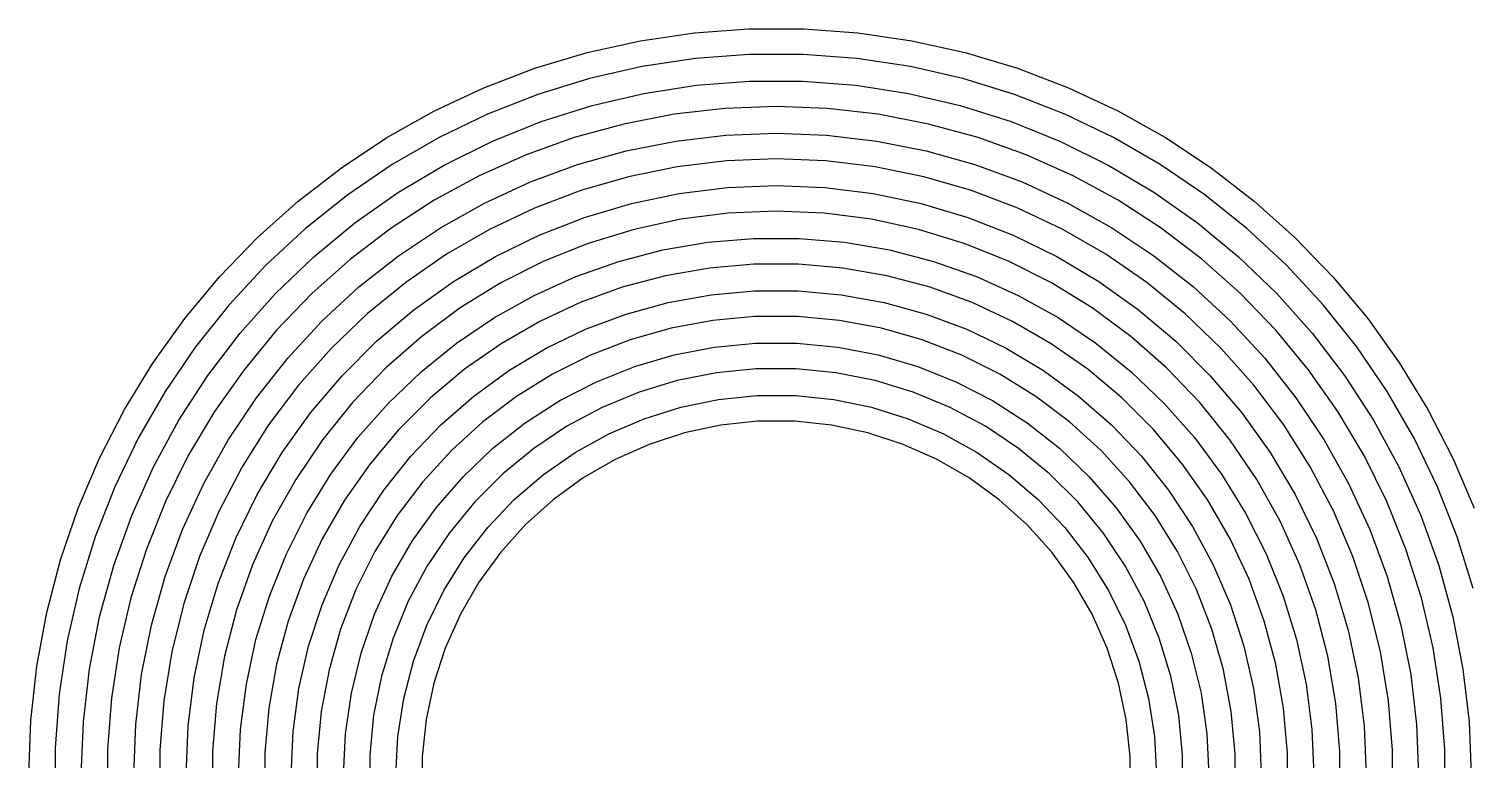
# Model space of a CAD drawing. Extents: x 25 to 275, y -107 to -24.
# Drawn here: x 208.12 to 221.89, y -34.85 to -27.88 of the extents above; entities that cross this region are included whole.
import ezdxf

# ---------------------------------------------------------------- set-up
doc = ezdxf.new("R2010")
doc.units = 0
doc.layers.add('BLACK', color=7, linetype='CONTINUOUS')

msp = doc.modelspace()

# ---------------------------------------------------------------- linework, layer by layer
at = {"layer": 'BLACK', "linetype": 'CONTINUOUS'}
for p, q in [((213.955837, -27.99352), (214.47073, -27.917743)), ((214.47073, -27.917743), (214.989781, -27.879753)), ((214.989781, -27.879753), (215.510219, -27.879753)), ((215.510219, -27.879753), (216.02927, -27.917743)), ((216.02927, -27.917743), (216.544163, -27.99352)), ((213.44785, -28.106679), (213.955837, -27.99352)), ((216.544163, -27.99352), (217.05215, -28.106679)), ((212.949477, -28.256617), (213.44785, -28.106679)), ((214.479706, -28.163448), (213.970963, -28.240128)), ((214.992756, -28.125), (214.479706, -28.163448)), ((215.507244, -28.125), (214.992756, -28.125)), ((216.020294, -28.163448), (215.507244, -28.125)), ((216.529037, -28.240128), (216.020294, -28.163448)), ((217.05215, -28.106679), (217.550523, -28.256617)), ((212.463379, -28.442533), (212.949477, -28.256617)), ((213.970963, -28.240128), (213.469374, -28.354613)), ((217.030626, -28.354613), (216.529037, -28.240128)), ((217.550523, -28.256617), (218.036621, -28.442533)), ((211.992148, -28.663437), (212.463379, -28.442533)), ((213.469374, -28.354613), (212.977742, -28.506261)), ((213.988659, -28.496182), (214.490222, -28.418711)), ((214.490222, -28.418711), (214.996244, -28.379862)), ((214.996244, -28.379862), (215.503756, -28.379862)), ((215.503756, -28.379862), (216.009778, -28.418711)), ((216.009778, -28.418711), (216.511341, -28.496182)), ((217.522258, -28.506261), (217.030626, -28.354613)), ((218.036621, -28.442533), (218.507852, -28.663437)), ((212.977742, -28.506261), (212.498818, -28.694225)), ((213.010638, -28.764947), (213.494498, -28.611821)), ((213.494498, -28.611821), (213.988659, -28.496182)), ((215.25, -28.620318), (214.76164, -28.639037)), ((215.73836, -28.639037), (215.25, -28.620318)), ((216.511341, -28.496182), (217.005502, -28.611821)), ((217.005502, -28.611821), (217.489362, -28.764947)), ((218.001182, -28.694225), (217.522258, -28.506261)), ((211.5383, -28.918149), (211.992148, -28.663437)), ((212.498818, -28.694225), (212.03528, -28.917453)), ((214.276146, -28.695085), (213.796367, -28.788133)), ((214.76164, -28.639037), (214.276146, -28.695085)), ((216.223854, -28.695085), (215.73836, -28.639037)), ((216.703633, -28.788133), (216.223854, -28.695085)), ((218.46472, -28.917453), (218.001182, -28.694225)), ((218.507852, -28.663437), (218.9617, -28.918149)), ((212.53992, -28.954664), (213.010638, -28.764947)), ((213.796367, -28.788133), (213.325119, -28.917634)), ((214.291839, -28.950409), (214.769438, -28.893881)), ((214.769438, -28.893881), (215.25, -28.875)), ((215.25, -28.875), (215.730562, -28.893881)), ((215.730562, -28.893881), (216.208161, -28.950409)), ((217.174881, -28.917634), (216.703633, -28.788133)), ((217.489362, -28.764947), (217.96008, -28.954664)), ((211.104255, -29.205311), (211.5383, -28.918149)), ((212.03528, -28.917453), (211.58972, -29.174698)), ((212.085106, -29.179856), (212.53992, -28.954664)), ((213.325119, -28.917634), (212.865166, -29.082829)), ((213.820147, -29.044234), (214.291839, -28.950409)), ((216.208161, -28.950409), (216.679853, -29.044234)), ((217.634834, -29.082829), (217.174881, -28.917634)), ((217.96008, -28.954664), (218.414894, -29.179856)), ((218.91028, -29.174698), (218.46472, -28.917453)), ((218.9617, -28.918149), (219.395745, -29.205311)), ((212.865166, -29.082829), (212.419209, -29.282749)), ((213.357271, -29.174779), (213.820147, -29.044234)), ((214.776875, -29.139297), (214.306819, -29.196372)), ((215.25, -29.120231), (214.776875, -29.139297)), ((215.723125, -29.139297), (215.25, -29.120231)), ((216.193181, -29.196372), (215.723125, -29.139297)), ((216.679853, -29.044234), (217.142729, -29.174779)), ((218.080791, -29.282749), (217.634834, -29.082829)), ((210.69233, -29.523389), (211.104255, -29.205311)), ((211.58972, -29.174698), (211.164629, -29.464519)), ((211.648865, -29.439204), (212.085106, -29.179856)), ((212.419209, -29.282749), (211.989863, -29.516219)), ((212.906064, -29.341238), (213.357271, -29.174779)), ((213.842879, -29.291086), (213.388065, -29.422825)), ((214.306819, -29.196372), (213.842879, -29.291086)), ((216.657121, -29.291086), (216.193181, -29.196372)), ((217.111935, -29.422825), (216.657121, -29.291086)), ((217.142729, -29.174779), (217.593936, -29.341238)), ((218.510137, -29.516219), (218.080791, -29.282749)), ((218.414894, -29.179856), (218.851135, -29.439204)), ((219.335371, -29.464519), (218.91028, -29.174698)), ((219.395745, -29.205311), (219.80767, -29.523389)), ((211.233757, -29.731185), (211.648865, -29.439204)), ((212.469308, -29.542585), (212.906064, -29.341238)), ((213.388065, -29.422825), (212.945327, -29.590733)), ((214.324155, -29.451718), (214.785491, -29.394212)), ((214.785491, -29.394212), (215.25, -29.375)), ((215.25, -29.375), (215.714509, -29.394212)), ((215.714509, -29.394212), (216.175845, -29.451718)), ((217.554673, -29.590733), (217.111935, -29.422825)), ((217.593936, -29.341238), (218.030692, -29.542585)), ((218.851135, -29.439204), (219.266243, -29.731185)), ((210.304721, -29.870688), (210.69233, -29.523389)), ((211.164629, -29.464519), (210.762386, -29.785298)), ((211.989863, -29.516219), (211.57965, -29.781871)), ((212.049696, -29.777579), (212.469308, -29.542585)), ((213.423565, -29.679778), (213.869144, -29.547124)), ((213.869144, -29.547124), (214.324155, -29.451718)), ((216.175845, -29.451718), (216.630856, -29.547124)), ((216.630856, -29.547124), (217.076435, -29.679778)), ((218.030692, -29.542585), (218.450304, -29.777579)), ((218.92035, -29.781871), (218.510137, -29.516219)), ((219.737614, -29.785298), (219.335371, -29.464519)), ((219.80767, -29.523389), (220.195279, -29.870688)), ((212.945327, -29.590733), (212.517535, -29.793723)), ((212.990463, -29.848775), (213.423565, -29.679778)), ((214.340801, -29.697537), (213.894397, -29.793745)), ((214.793757, -29.639534), (214.340801, -29.697537)), ((215.25, -29.620153), (214.793757, -29.639534)), ((215.706243, -29.639534), (215.25, -29.620153)), ((216.159199, -29.697537), (215.706243, -29.639534)), ((216.605603, -29.793745), (216.159199, -29.697537)), ((217.076435, -29.679778), (217.509537, -29.848775)), ((217.982465, -29.793723), (217.554673, -29.590733)), ((210.762386, -29.785298), (210.385239, -30.135239)), ((210.842217, -30.054085), (211.233757, -29.731185)), ((211.57965, -29.781871), (211.190976, -30.078144)), ((211.649815, -30.044771), (212.049696, -29.777579)), ((212.517535, -29.793723), (212.107464, -30.030478)), ((212.572796, -30.05296), (212.990463, -29.848775)), ((213.894397, -29.793745), (213.457759, -29.927464)), ((217.042241, -29.927464), (216.605603, -29.793745)), ((217.509537, -29.848775), (217.927204, -30.05296)), ((218.392536, -30.030478), (217.982465, -29.793723)), ((218.450304, -29.777579), (218.850185, -30.044771)), ((219.309024, -30.078144), (218.92035, -29.781871)), ((219.266243, -29.731185), (219.657783, -30.054085)), ((220.114761, -30.135239), (219.737614, -29.785298)), ((209.943498, -30.245353), (210.304721, -29.870688)), ((213.457759, -29.927464), (213.034034, -30.09773)), ((213.749283, -30.099645), (214.170269, -29.990029)), ((214.170269, -29.990029), (214.599034, -29.91651)), ((214.599034, -29.91651), (215.032489, -29.879618)), ((215.032489, -29.879618), (215.467511, -29.879618)), ((215.467511, -29.879618), (215.900966, -29.91651)), ((215.900966, -29.91651), (216.329731, -29.990029)), ((216.329731, -29.990029), (216.750717, -30.099645)), ((217.465966, -30.09773), (217.042241, -29.927464)), ((220.195279, -29.870688), (220.556502, -30.245353)), ((210.476544, -30.40601), (210.842217, -30.054085)), ((211.190976, -30.078144), (210.826121, -30.403301)), ((211.272131, -30.342513), (211.649815, -30.044771)), ((212.107464, -30.030478), (211.717774, -30.299461)), ((212.173417, -30.290939), (212.572796, -30.05296)), ((213.034034, -30.09773), (212.626276, -30.303318)), ((213.339111, -30.244569), (213.749283, -30.099645)), ((215.037153, -30.125), (214.613079, -30.162102)), ((215.462847, -30.125), (215.037153, -30.125)), ((215.886921, -30.162102), (215.462847, -30.125)), ((216.750717, -30.099645), (217.160889, -30.244569)), ((217.873724, -30.303318), (217.465966, -30.09773)), ((217.927204, -30.05296), (218.326583, -30.290939)), ((218.782226, -30.299461), (218.392536, -30.030478)), ((218.850185, -30.044771), (219.227869, -30.342513)), ((219.673879, -30.403301), (219.309024, -30.078144)), ((219.657783, -30.054085), (220.023456, -30.40601)), ((209.610588, -30.645387), (209.943498, -30.245353)), ((210.385239, -30.135239), (210.035298, -30.512386)), ((212.942706, -30.423755), (213.339111, -30.244569)), ((214.193852, -30.236023), (213.782663, -30.346201)), ((214.613079, -30.162102), (214.193852, -30.236023)), ((216.306148, -30.236023), (215.886921, -30.162102)), ((216.717337, -30.346201), (216.306148, -30.236023)), ((217.160889, -30.244569), (217.557294, -30.423755)), ((220.464702, -30.512386), (220.114761, -30.135239)), ((220.556502, -30.245353), (220.889412, -30.645387)), ((210.138884, -30.784894), (210.476544, -30.40601)), ((210.826121, -30.403301), (210.487228, -30.755434)), ((210.918971, -30.668971), (211.272131, -30.342513)), ((211.717774, -30.299461), (211.350992, -30.59893)), ((211.795053, -30.561085), (212.173417, -30.290939)), ((212.626276, -30.303318), (212.237421, -30.542745)), ((213.782663, -30.346201), (213.382641, -30.491797)), ((214.629171, -30.416857), (215.0425, -30.379657)), ((215.0425, -30.379657), (215.4575, -30.379657)), ((215.4575, -30.379657), (215.870829, -30.416857)), ((217.117359, -30.491797), (216.717337, -30.346201)), ((218.262579, -30.542745), (217.873724, -30.303318)), ((218.326583, -30.290939), (218.704947, -30.561085)), ((219.149008, -30.59893), (218.782226, -30.299461)), ((219.227869, -30.342513), (219.581029, -30.668971)), ((220.012772, -30.755434), (219.673879, -30.403301)), ((220.023456, -30.40601), (220.361116, -30.784894)), ((210.035298, -30.512386), (209.714519, -30.914629)), ((212.237421, -30.542745), (211.870273, -30.814287)), ((212.562925, -30.635913), (212.942706, -30.423755)), ((213.382641, -30.491797), (212.996831, -30.671703)), ((213.820796, -30.601364), (214.220841, -30.490958)), ((214.220841, -30.490958), (214.629171, -30.416857)), ((215.870829, -30.416857), (216.279159, -30.490958)), ((216.279159, -30.490958), (216.679204, -30.601364)), ((217.503169, -30.671703), (217.117359, -30.491797)), ((217.557294, -30.423755), (217.937075, -30.635913)), ((218.629727, -30.814287), (218.262579, -30.542745)), ((220.785481, -30.914629), (220.464702, -30.512386)), ((209.307766, -31.068655), (209.610588, -30.645387)), ((210.592513, -31.022131), (210.918971, -30.668971)), ((211.350992, -30.59893), (211.009496, -30.926941)), ((211.440291, -30.861553), (211.795053, -30.561085)), ((212.202505, -30.879515), (212.562925, -30.635913)), ((212.996831, -30.671703), (212.628169, -30.88455)), ((213.432259, -30.747184), (213.820796, -30.601364)), ((214.64492, -30.662326), (214.247271, -30.73666)), ((215.047732, -30.625), (214.64492, -30.662326)), ((215.452268, -30.625), (215.047732, -30.625)), ((215.85508, -30.662326), (215.452268, -30.625)), ((216.252729, -30.73666), (215.85508, -30.662326)), ((216.679204, -30.601364), (217.067741, -30.747184)), ((217.871831, -30.88455), (217.503169, -30.671703)), ((217.937075, -30.635913), (218.297495, -30.879515)), ((218.704947, -30.561085), (219.059709, -30.861553)), ((219.490504, -30.926941), (219.149008, -30.59893)), ((219.581029, -30.668971), (219.907487, -31.022131)), ((220.889412, -30.645387), (221.192234, -31.068655)), ((209.831218, -31.188514), (210.138884, -30.784894)), ((210.487228, -30.755434), (210.176284, -31.132475)), ((211.870273, -30.814287), (211.527475, -31.115987)), ((213.058357, -30.927246), (213.432259, -30.747184)), ((214.247271, -30.73666), (213.858178, -30.847366)), ((216.641822, -30.847366), (216.252729, -30.73666)), ((217.067741, -30.747184), (217.441643, -30.927246)), ((218.972525, -31.115987), (218.629727, -30.814287)), ((220.323716, -31.132475), (220.012772, -30.755434)), ((220.361116, -30.784894), (220.668782, -31.188514)), ((209.714519, -30.914629), (209.424698, -31.33972)), ((211.009496, -30.926941), (210.695502, -31.281367)), ((211.111553, -31.190291), (211.440291, -30.861553)), ((211.864042, -31.152804), (212.202505, -30.879515)), ((212.628169, -30.88455), (212.279461, -31.128718)), ((212.702101, -31.140099), (213.058357, -30.927246)), ((213.858178, -30.847366), (213.480958, -30.993502)), ((214.277494, -30.991277), (214.662951, -30.916987)), ((214.662951, -30.916987), (215.053725, -30.879672)), ((215.053725, -30.879672), (215.446275, -30.879672)), ((215.446275, -30.879672), (215.837049, -30.916987)), ((215.837049, -30.916987), (216.222506, -30.991277)), ((217.019042, -30.993502), (216.641822, -30.847366)), ((217.441643, -30.927246), (217.797899, -31.140099)), ((218.220539, -31.128718), (217.871831, -30.88455)), ((218.297495, -30.879515), (218.635958, -31.152804)), ((219.059709, -30.861553), (219.388447, -31.190291)), ((219.804498, -31.281367), (219.490504, -30.926941)), ((221.075302, -31.33972), (220.785481, -30.914629)), ((209.036648, -31.512898), (209.307766, -31.068655)), ((210.294771, -31.399815), (210.592513, -31.022131)), ((213.480958, -30.993502), (213.118832, -31.17382)), ((213.900845, -31.101872), (214.277494, -30.991277)), ((216.222506, -30.991277), (216.599155, -31.101872)), ((217.381168, -31.17382), (217.019042, -30.993502)), ((219.907487, -31.022131), (220.205229, -31.399815)), ((221.192234, -31.068655), (221.463352, -31.512898)), ((209.555351, -31.614501), (209.831218, -31.188514)), ((210.176284, -31.132475), (209.895115, -31.532212)), ((210.811085, -31.545053), (211.111553, -31.190291)), ((211.527475, -31.115987), (211.211498, -31.445671)), ((211.549975, -31.453813), (211.864042, -31.152804)), ((212.279461, -31.128718), (211.95336, -31.402349)), ((212.36636, -31.384029), (212.702101, -31.140099)), ((213.118832, -31.17382), (212.774887, -31.386781)), ((213.536413, -31.247768), (213.900845, -31.101872)), ((214.680734, -31.162319), (214.307316, -31.236596)), ((215.059633, -31.125), (214.680734, -31.162319)), ((215.440367, -31.125), (215.059633, -31.125)), ((215.819266, -31.162319), (215.440367, -31.125)), ((216.192684, -31.236596), (215.819266, -31.162319)), ((216.599155, -31.101872), (216.963587, -31.247768)), ((217.725113, -31.386781), (217.381168, -31.17382)), ((217.797899, -31.140099), (218.13364, -31.384029)), ((218.54664, -31.402349), (218.220539, -31.128718)), ((218.635958, -31.152804), (218.950025, -31.453813)), ((219.288502, -31.445671), (218.972525, -31.115987)), ((219.388447, -31.190291), (219.688915, -31.545053)), ((220.604885, -31.532212), (220.323716, -31.132475)), ((220.668782, -31.188514), (220.944649, -31.614501)), ((209.424698, -31.33972), (209.167453, -31.78528)), ((210.695502, -31.281367), (210.411045, -31.659911)), ((213.1875, -31.427645), (213.536413, -31.247768)), ((213.942978, -31.347117), (213.591226, -31.492817)), ((214.307316, -31.236596), (213.942978, -31.347117)), ((216.557022, -31.347117), (216.192684, -31.236596)), ((216.908774, -31.492817), (216.557022, -31.347117)), ((216.963587, -31.247768), (217.3125, -31.427645)), ((220.088955, -31.659911), (219.804498, -31.281367)), ((221.332547, -31.78528), (221.075302, -31.33972)), ((210.027579, -31.799696), (210.294771, -31.399815)), ((211.211498, -31.445671), (210.924618, -31.800964)), ((211.262567, -31.780373), (211.549975, -31.453813)), ((211.95336, -31.402349), (211.652349, -31.70336)), ((212.053835, -31.657074), (212.36636, -31.384029)), ((212.774887, -31.386781), (212.45206, -31.630569)), ((212.857265, -31.639874), (213.1875, -31.427645)), ((213.591226, -31.492817), (213.255449, -31.672293)), ((213.991018, -31.600649), (214.341385, -31.49072)), ((214.341385, -31.49072), (214.701074, -31.416802)), ((214.701074, -31.416802), (215.066397, -31.379653)), ((215.066397, -31.379653), (215.433603, -31.379653)), ((215.433603, -31.379653), (215.798926, -31.416802)), ((215.798926, -31.416802), (216.158615, -31.49072)), ((216.158615, -31.49072), (216.508982, -31.600649)), ((217.244551, -31.672293), (216.908774, -31.492817)), ((217.3125, -31.427645), (217.642735, -31.639874)), ((218.04794, -31.630569), (217.725113, -31.386781)), ((218.13364, -31.384029), (218.446165, -31.657074)), ((218.847651, -31.70336), (218.54664, -31.402349)), ((218.950025, -31.453813), (219.237433, -31.780373)), ((219.575382, -31.800964), (219.288502, -31.445671)), ((220.205229, -31.399815), (220.472421, -31.799696)), ((208.798681, -31.975746), (209.036648, -31.512898)), ((209.312903, -32.060356), (209.555351, -31.614501)), ((209.895115, -31.532212), (209.645371, -31.952299)), ((210.540939, -31.923417), (210.811085, -31.545053)), ((212.45206, -31.630569), (212.153104, -31.903104)), ((212.548699, -31.882533), (212.857265, -31.639874)), ((213.653571, -31.745459), (213.991018, -31.600649)), ((215.073124, -31.625), (214.721309, -31.661977)), ((215.426876, -31.625), (215.073124, -31.625)), ((215.778691, -31.661977), (215.426876, -31.625)), ((216.508982, -31.600649), (216.846429, -31.745459)), ((217.642735, -31.639874), (217.951301, -31.882533)), ((218.346896, -31.903104), (218.04794, -31.630569)), ((219.688915, -31.545053), (219.959061, -31.923417)), ((220.854629, -31.952299), (220.604885, -31.532212)), ((220.944649, -31.614501), (221.187097, -32.060356)), ((221.463352, -31.512898), (221.701319, -31.975746)), ((209.167453, -31.78528), (208.944225, -32.248818)), ((210.411045, -31.659911), (210.157971, -32.060116)), ((211.003888, -32.130129), (211.262567, -31.780373)), ((211.652349, -31.70336), (211.378718, -32.029461)), ((211.767044, -31.957033), (212.053835, -31.657074)), ((213.255449, -31.672293), (212.938881, -31.883817)), ((213.332505, -31.923665), (213.653571, -31.745459)), ((214.375287, -31.735526), (214.038848, -31.844842)), ((214.721309, -31.661977), (214.375287, -31.735526)), ((216.124713, -31.735526), (215.778691, -31.661977)), ((216.461152, -31.844842), (216.124713, -31.735526)), ((216.846429, -31.745459), (217.167495, -31.923665)), ((217.561119, -31.883817), (217.244551, -31.672293)), ((218.446165, -31.657074), (218.732956, -31.957033)), ((219.121282, -32.029461), (218.847651, -31.70336)), ((219.237433, -31.780373), (219.496112, -32.130129)), ((220.342029, -32.060115), (220.088955, -31.659911)), ((221.555775, -32.248818), (221.332547, -31.78528)), ((209.792585, -32.219308), (210.027579, -31.799696)), ((210.30296, -32.322796), (210.540939, -31.923417)), ((210.924618, -31.800964), (210.668904, -32.179307)), ((212.153104, -31.903104), (211.880569, -32.20206)), ((212.264597, -32.153424), (212.548699, -31.882533)), ((212.938881, -31.883817), (212.644571, -32.125352)), ((214.038848, -31.844842), (213.715679, -31.988726)), ((216.784321, -31.988726), (216.461152, -31.844842)), ((217.855429, -32.125352), (217.561119, -31.883817)), ((217.951301, -31.882533), (218.235403, -32.153424)), ((218.619431, -32.20206), (218.346896, -31.903104)), ((219.831096, -32.179307), (219.575382, -31.800964)), ((219.959061, -31.923417), (220.19704, -32.322796)), ((220.472421, -31.799696), (220.707415, -32.219308)), ((208.595135, -32.45473), (208.798681, -31.975746)), ((209.105296, -32.523462), (209.312903, -32.060356)), ((209.645371, -31.952299), (209.428517, -32.390272)), ((210.157971, -32.060116), (209.93792, -32.479387)), ((211.378718, -32.029461), (211.13455, -32.378169)), ((211.508296, -32.281493), (211.767044, -31.957033)), ((213.031116, -32.133438), (213.332505, -31.923665)), ((213.715679, -31.988726), (213.40932, -32.165602)), ((217.09068, -32.165602), (216.784321, -31.988726)), ((217.167495, -31.923665), (217.468884, -32.133438)), ((218.732956, -31.957033), (218.991704, -32.281493)), ((219.36545, -32.378169), (219.121282, -32.029461)), ((220.56208, -32.479387), (220.342029, -32.060115)), ((221.071483, -32.390272), (220.854629, -31.952299)), ((221.187097, -32.060356), (221.394704, -32.523462)), ((221.701319, -31.975746), (221.904865, -32.45473)), ((210.668904, -32.179307), (210.446196, -32.577973)), ((210.775803, -32.500563), (211.003888, -32.130129)), ((212.007531, -32.450094), (212.264597, -32.153424)), ((212.644571, -32.125352), (212.375352, -32.394571)), ((212.752495, -32.372626), (213.031116, -32.133438)), ((213.40932, -32.165602), (213.123129, -32.373533)), ((217.376871, -32.373533), (217.09068, -32.165602)), ((217.468884, -32.133438), (217.747505, -32.372626)), ((218.124648, -32.394571), (217.855429, -32.125352)), ((218.235403, -32.153424), (218.492469, -32.450094)), ((219.496112, -32.130129), (219.724197, -32.500563)), ((220.053804, -32.577973), (219.831096, -32.179307)), ((208.944225, -32.248818), (208.756261, -32.727742)), ((209.591238, -32.656064), (209.792585, -32.219308)), ((210.098775, -32.740463), (210.30296, -32.322796)), ((211.279674, -32.627841), (211.508296, -32.281493)), ((211.880569, -32.20206), (211.636781, -32.524887)), ((218.863219, -32.524887), (218.619431, -32.20206)), ((218.991704, -32.281493), (219.220326, -32.627841)), ((220.19704, -32.322796), (220.401225, -32.740463)), ((220.707415, -32.219308), (220.908762, -32.656064)), ((221.743739, -32.727742), (221.555775, -32.248818)), ((208.427096, -32.947294), (208.595135, -32.45473)), ((209.428517, -32.390272), (209.245826, -32.84356)), ((211.13455, -32.378169), (210.921703, -32.746831)), ((211.779829, -32.769857), (212.007531, -32.450094)), ((212.375352, -32.394571), (212.133817, -32.688881)), ((212.499502, -32.638775), (212.752495, -32.372626)), ((213.123129, -32.373533), (212.860239, -32.610239)), ((217.639761, -32.610239), (217.376871, -32.373533)), ((217.747505, -32.372626), (218.000498, -32.638775)), ((218.366183, -32.688881), (218.124648, -32.394571)), ((218.492469, -32.450094), (218.720171, -32.769857)), ((219.578297, -32.746831), (219.36545, -32.378169)), ((221.254174, -32.84356), (221.071483, -32.390272)), ((208.933749, -33.001101), (209.105296, -32.523462)), ((209.93792, -32.479387), (209.75232, -32.915005)), ((210.446196, -32.577973), (210.258099, -32.994089)), ((210.579954, -32.889006), (210.775803, -32.500563)), ((211.636781, -32.524887), (211.42382, -32.868832)), ((212.860239, -32.610239), (212.623533, -32.873129)), ((217.876467, -32.873129), (217.639761, -32.610239)), ((219.07618, -32.868832), (218.863219, -32.524887)), ((219.724197, -32.500563), (219.920046, -32.889006)), ((220.241901, -32.994089), (220.053804, -32.577973)), ((220.74768, -32.915005), (220.56208, -32.479387)), ((221.394704, -32.523462), (221.566251, -33.001101)), ((208.756261, -32.727742), (208.604613, -33.219374)), ((209.424779, -33.107271), (209.591238, -32.656064)), ((209.929778, -33.173565), (210.098775, -32.740463)), ((210.921703, -32.746831), (210.741797, -33.132641)), ((211.083019, -32.993288), (211.279674, -32.627841)), ((212.133817, -32.688881), (211.922293, -33.005449)), ((212.274733, -32.929153), (212.499502, -32.638775)), ((218.000498, -32.638775), (218.225267, -32.929153)), ((218.577707, -33.005449), (218.366183, -32.688881)), ((219.220326, -32.627841), (219.416981, -32.993288)), ((219.758203, -33.132641), (219.578297, -32.746831)), ((220.401225, -32.740463), (220.570222, -33.173565)), ((220.908762, -32.656064), (221.075221, -33.107271)), ((221.895387, -33.219374), (221.743739, -32.727742)), ((209.245826, -32.84356), (209.098369, -33.309502)), ((211.42382, -32.868832), (211.243502, -33.230958)), ((211.583554, -33.109816), (211.779829, -32.769857)), ((212.623533, -32.873129), (212.415602, -33.15932)), ((218.084398, -33.15932), (217.876467, -32.873129)), ((218.720171, -32.769857), (218.916446, -33.109816)), ((219.256498, -33.230958), (219.07618, -32.868832)), ((221.401631, -33.309502), (221.254174, -32.84356)), ((208.295459, -33.45081), (208.427096, -32.947294)), ((208.799268, -33.490471), (208.933749, -33.001101)), ((209.75232, -32.915005), (209.602375, -33.364146)), ((210.258099, -32.994089), (210.105969, -33.424658)), ((210.417753, -33.292659), (210.579954, -32.889006)), ((210.919914, -33.374891), (211.083019, -32.993288)), ((211.922293, -33.005449), (211.742817, -33.341226)), ((212.080494, -33.24078), (212.274733, -32.929153)), ((218.225267, -32.929153), (218.419506, -33.24078)), ((218.757183, -33.341226), (218.577707, -33.005449)), ((219.416981, -32.993288), (219.580086, -33.374891)), ((219.920046, -32.889006), (220.082247, -33.292659)), ((220.394031, -33.424658), (220.241901, -32.994089)), ((220.897625, -33.364146), (220.74768, -32.915005)), ((221.566251, -33.001101), (221.700732, -33.490471)), ((209.294234, -33.570147), (209.424779, -33.107271)), ((210.741797, -33.132641), (210.596201, -33.532663)), ((211.420482, -33.466892), (211.583554, -33.109816)), ((212.415602, -33.15932), (212.238726, -33.465679)), ((218.261274, -33.465679), (218.084398, -33.15932)), ((218.916446, -33.109816), (219.079518, -33.466892)), ((219.903799, -33.532663), (219.758203, -33.132641)), ((221.075221, -33.107271), (221.205766, -33.570147)), ((208.604613, -33.219374), (208.490128, -33.720963)), ((209.797124, -33.619144), (209.929778, -33.173565)), ((210.290369, -33.708612), (210.417753, -33.292659)), ((211.243502, -33.230958), (211.097366, -33.608178)), ((211.918778, -33.57046), (212.080494, -33.24078)), ((218.419506, -33.24078), (218.581222, -33.57046)), ((219.402634, -33.608178), (219.256498, -33.230958)), ((220.082247, -33.292659), (220.209631, -33.708612)), ((220.570222, -33.173565), (220.702876, -33.619144)), ((209.098369, -33.309502), (208.987013, -33.785365)), ((209.602375, -33.364146), (209.489057, -33.823895)), ((210.105969, -33.424658), (209.990902, -33.866578)), ((210.791672, -33.76958), (210.919914, -33.374891)), ((211.742817, -33.341226), (211.597117, -33.692978)), ((218.902883, -33.692978), (218.757183, -33.341226)), ((219.580086, -33.374891), (219.708328, -33.76958)), ((220.509098, -33.866578), (220.394031, -33.424658)), ((221.010943, -33.823895), (220.897625, -33.364146)), ((221.512987, -33.785365), (221.401631, -33.309502)), ((208.200929, -33.962592), (208.295459, -33.45081)), ((208.702642, -33.988698), (208.799268, -33.490471)), ((209.200409, -34.041839), (209.294234, -33.570147)), ((210.596201, -33.532663), (210.486023, -33.943852)), ((211.292091, -33.837853), (211.420482, -33.466892)), ((211.791245, -33.914809), (211.918778, -33.57046)), ((212.238726, -33.465679), (212.094842, -33.788848)), ((218.405158, -33.788848), (218.261274, -33.465679)), ((218.581222, -33.57046), (218.708755, -33.914809)), ((219.079518, -33.466892), (219.207909, -33.837853)), ((220.013977, -33.943852), (219.903799, -33.532663)), ((221.205766, -33.570147), (221.299591, -34.041839)), ((221.700732, -33.490471), (221.797358, -33.988698)), ((209.701718, -34.074155), (209.797124, -33.619144)), ((210.198718, -34.133871), (210.290369, -33.708612)), ((211.097366, -33.608178), (210.98666, -33.997271)), ((211.597117, -33.692978), (211.486596, -34.057316)), ((219.013404, -34.057316), (218.902883, -33.692978)), ((219.51334, -33.997271), (219.402634, -33.608178)), ((220.209631, -33.708612), (220.301282, -34.133871)), ((220.702876, -33.619144), (220.798282, -34.074155)), ((208.490128, -33.720963), (208.413448, -34.229706)), ((208.987013, -33.785365), (208.912411, -34.268356)), ((209.489057, -33.823895), (209.413101, -34.291272)), ((210.699326, -34.174174), (210.791672, -33.76958)), ((211.199544, -34.219339), (211.292091, -33.837853)), ((212.094842, -33.788848), (211.985526, -34.125287)), ((218.514474, -34.125287), (218.405158, -33.788848)), ((219.207909, -33.837853), (219.300456, -34.219339)), ((219.708328, -33.76958), (219.800674, -34.174174)), ((221.086899, -34.291272), (221.010943, -33.823895)), ((221.587589, -34.268356), (221.512987, -33.785365)), ((208.144007, -34.479908), (208.200929, -33.962592)), ((209.990902, -33.866578), (209.913727, -34.316664)), ((210.486023, -33.943852), (210.412102, -34.363079)), ((211.699204, -34.270293), (211.791245, -33.914809)), ((218.708755, -33.914809), (218.800796, -34.270293)), ((220.087898, -34.363079), (220.013977, -33.943852)), ((220.586273, -34.316664), (220.509098, -33.866578)), ((208.644439, -34.492861), (208.702642, -33.988698)), ((209.143881, -34.519438), (209.200409, -34.041839)), ((209.644212, -34.535491), (209.701718, -34.074155)), ((210.98666, -33.997271), (210.912326, -34.39492)), ((211.486596, -34.057316), (211.412319, -34.430734)), ((219.087681, -34.430734), (219.013404, -34.057316)), ((219.587674, -34.39492), (219.51334, -33.997271)), ((220.798282, -34.074155), (220.855788, -34.535491)), ((221.299591, -34.041839), (221.356119, -34.519438)), ((221.797358, -33.988698), (221.855561, -34.492861)), ((208.413448, -34.229706), (208.375, -34.742756)), ((210.143463, -34.56537), (210.198718, -34.133871)), ((210.643619, -34.585418), (210.699326, -34.174174)), ((211.143678, -34.607894), (211.199544, -34.219339)), ((211.985526, -34.125287), (211.911977, -34.471309)), ((218.588023, -34.471309), (218.514474, -34.125287)), ((219.300456, -34.219339), (219.356322, -34.607894)), ((219.800674, -34.174174), (219.856381, -34.585418)), ((220.301282, -34.133871), (220.356537, -34.56537)), ((208.912411, -34.268356), (208.875, -34.755641)), ((209.413101, -34.291272), (209.375, -34.763246)), ((209.913727, -34.316664), (209.875, -34.771673)), ((210.412102, -34.363079), (210.375, -34.787153)), ((210.912326, -34.39492), (210.875, -34.797732)), ((211.643599, -34.633265), (211.699204, -34.270293)), ((218.800796, -34.270293), (218.856401, -34.633265)), ((219.625, -34.797732), (219.587674, -34.39492)), ((220.125, -34.787153), (220.087898, -34.363079)), ((220.625, -34.771673), (220.586273, -34.316664)), ((221.125, -34.763246), (221.086899, -34.291272)), ((221.625, -34.755641), (221.587589, -34.268356)), ((208.125, -35), (208.144007, -34.479908)), ((208.625, -35), (208.644439, -34.492861)), ((209.125, -35), (209.143881, -34.519438)), ((209.625, -35), (209.644212, -34.535491)), ((211.412319, -34.430734), (211.375, -34.809633)), ((211.911977, -34.471309), (211.875, -34.823124)), ((218.625, -34.823124), (218.588023, -34.471309)), ((219.125, -34.809633), (219.087681, -34.430734)), ((220.855788, -34.535491), (220.875, -35)), ((221.356119, -34.519438), (221.375, -35)), ((221.855561, -34.492861), (221.875, -35)), ((210.125, -35), (210.143463, -34.56537)), ((210.625, -35), (210.643619, -34.585418)), ((211.125, -35), (211.143678, -34.607894)), ((211.625, -35), (211.643599, -34.633265)), ((218.856401, -34.633265), (218.875, -35)), ((219.356322, -34.607894), (219.375, -35)), ((219.856381, -34.585418), (219.875, -35)), ((220.356537, -34.56537), (220.375, -35)), ((208.375, -34.742756), (208.375, -35)), ((208.875, -34.755641), (208.875, -35)), ((209.375, -34.763246), (209.375, -35)), ((209.875, -34.771673), (209.875, -35)), ((210.375, -34.787153), (210.375, -35)), ((210.875, -34.797732), (210.875, -35)), ((211.375, -34.809633), (211.375, -35)), ((219.125, -35), (219.125, -34.809633)), ((219.625, -35), (219.625, -34.797732)), ((220.125, -35), (220.125, -34.787153)), ((220.625, -35), (220.625, -34.771673)), ((221.125, -35), (221.125, -34.763246)), ((221.625, -35), (221.625, -34.755641)), ((211.875, -34.823124), (211.875, -35)), ((218.625, -35), (218.625, -34.823124))]:
    msp.add_line(p, q, dxfattribs=at)

doc.saveas('drawing.dxf')
